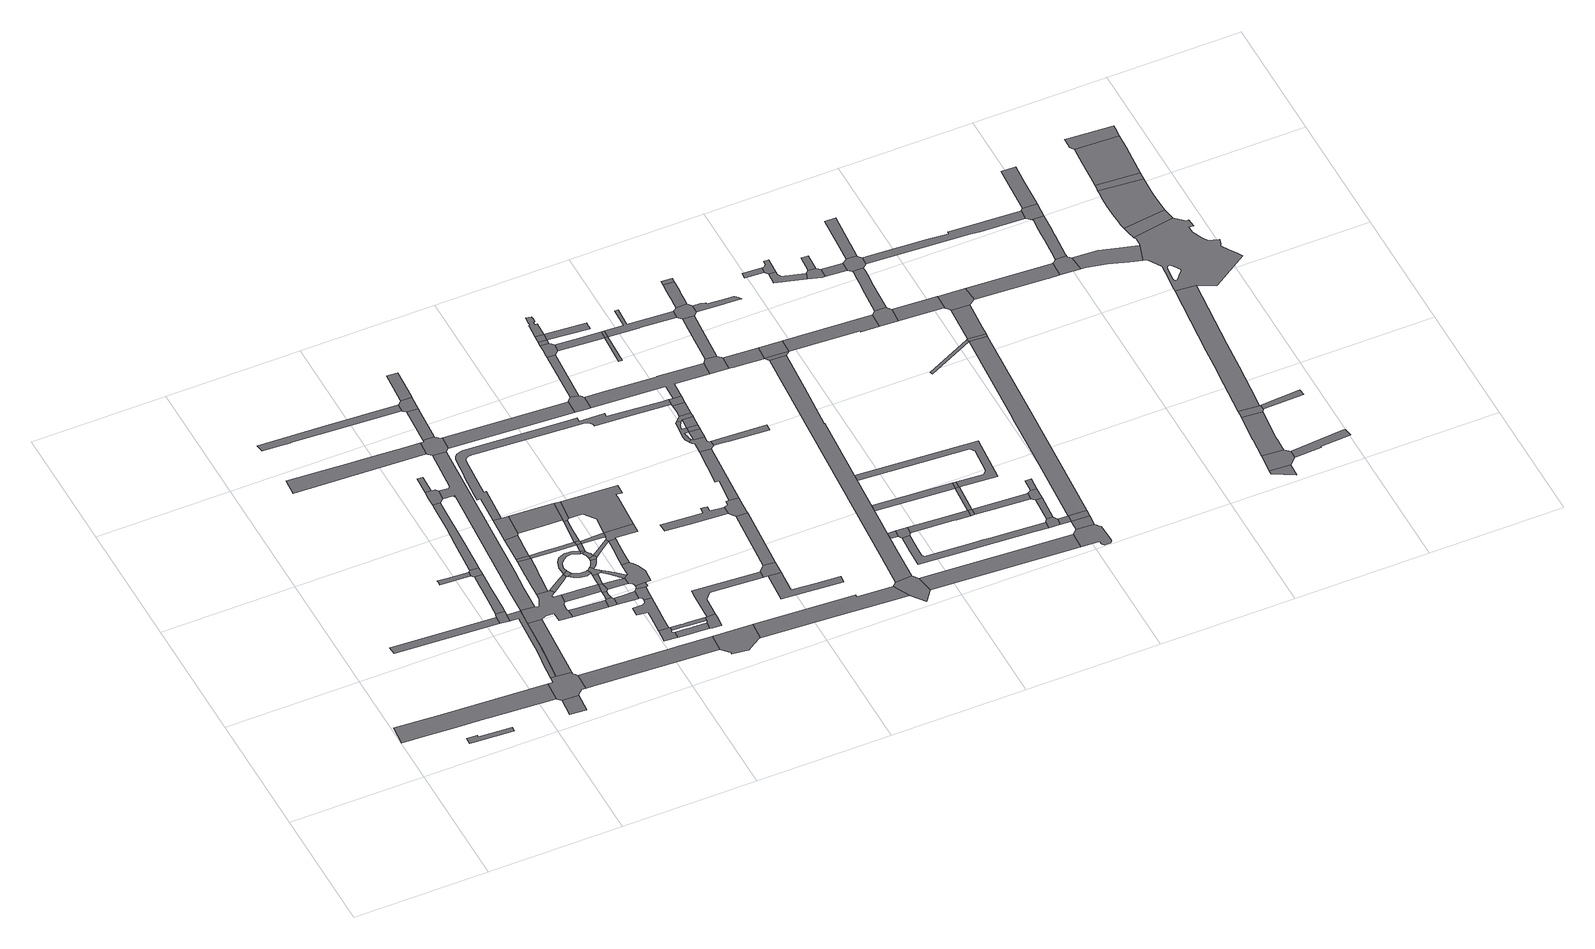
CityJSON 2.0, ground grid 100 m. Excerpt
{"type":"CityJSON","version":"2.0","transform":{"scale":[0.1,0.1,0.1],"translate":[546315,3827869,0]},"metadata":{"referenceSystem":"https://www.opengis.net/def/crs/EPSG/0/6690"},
"CityObjects":{
"road1":{"type":"Road","attributes":{"RoadStructureAttribute.sectionType":"1"},"geometry":[{"type":"MultiSurface","lod":"1","boundaries":[[[0,1,2,3,4,5,6,7]]]}]},
"road2":{"type":"Road","attributes":{"RoadStructureAttribute.sectionType":"1"},"geometry":[{"type":"MultiSurface","lod":"1","boundaries":[[[8,9,10,11,12,13,14,15,16]]]}]},
"road3":{"type":"Road","attributes":{"RoadStructureAttribute.sectionType":"1"},"geometry":[{"type":"MultiSurface","lod":"1","boundaries":[[[17,18,19,20,21]]]}]},
"road4":{"type":"Road","attributes":{"RoadStructureAttribute.sectionType":"1"},"geometry":[{"type":"MultiSurface","lod":"1","boundaries":[[[22,23,24,25]]]}]},
"road5":{"type":"Road","geometry":[{"type":"MultiSurface","lod":"1","boundaries":[[[26,27,16,15,22,25,28,29,30,31,32,33,34,35,36,37,38,39,40]]]}]},
"road6":{"type":"Road","attributes":{"RoadStructureAttribute.sectionType":"1"},"geometry":[{"type":"MultiSurface","lod":"1","boundaries":[[[41,42,43,44,45,46,47,48,49,50,51,52,26,40]]]}]},
"road7":{"type":"Road","geometry":[{"type":"MultiSurface","lod":"1","boundaries":[[[53,21,20,45,44,54]]]}]},
"road8":{"type":"Road","geometry":[{"type":"MultiSurface","lod":"1","boundaries":[[[55,56,57,58,59,60]]]}]},
"road9":{"type":"Road","attributes":{"RoadStructureAttribute.sectionType":"1"},"geometry":[{"type":"MultiSurface","lod":"1","boundaries":[[[61,62,39,38,63]]]}]},
"road10":{"type":"Road","attributes":{"RoadStructureAttribute.sectionType":"1"},"geometry":[{"type":"MultiSurface","lod":"1","boundaries":[[[64,65,66,67,68,53,54,69,70,71,72,73]]]}]},
"road11":{"type":"Road","geometry":[{"type":"MultiSurface","lod":"1","boundaries":[[[74,60,59,64,73,75]]]}]},
"road12":{"type":"Road","attributes":{"function":"3","RoadStructureAttribute.sectionType":"1"},"geometry":[{"type":"MultiSurface","lod":"1","boundaries":[[[76,77,78,79,80,81,82,83,84,85,86,87]]]}]},
"road13":{"type":"Road","geometry":[{"type":"MultiSurface","lod":"1","boundaries":[[[88,89,90,91,92,93,61,63,94,95,96,97,98,99,100,101,102,103,104,105,106,107,108,109,110]]]}]},
"road14":{"type":"Road","attributes":{"RoadStructureAttribute.sectionType":"1"},"geometry":[{"type":"MultiSurface","lod":"1","boundaries":[[[111,112,113,114,115,74,75,116,117,118,119]]]}]},
"road15":{"type":"Road","attributes":{"RoadStructureAttribute.sectionType":"1"},"geometry":[{"type":"MultiSurface","lod":"1","boundaries":[[[120,121,122,123,124,125,126,127,128,129,130,131]]]}]},
"road16":{"type":"Road","attributes":{"RoadStructureAttribute.sectionType":"1"},"geometry":[{"type":"MultiSurface","lod":"1","boundaries":[[[132,133,134,135,88,110,136,137,138,139]]]}]},
"road17":{"type":"Road","geometry":[{"type":"MultiSurface","lod":"1","boundaries":[[[140,141,111,119,142,143,144,145]]]}]},
"road18":{"type":"Road","attributes":{"RoadStructureAttribute.sectionType":"1"},"geometry":[{"type":"MultiSurface","lod":"1","boundaries":[[[146,147,148,33,32,149,150,151]]]}]},
"road19":{"type":"Road","attributes":{"RoadStructureAttribute.sectionType":"1"},"geometry":[{"type":"MultiSurface","lod":"1","boundaries":[[[152,153,154,143,142,155,156,157,158,159,160,161,93,92,162,163,164]]]}]},
"road20":{"type":"Road","geometry":[{"type":"MultiSurface","lod":"1","boundaries":[[[165,166,140,145]]]}]},
"road21":{"type":"Road","geometry":[{"type":"MultiSurface","lod":"1","boundaries":[[[167,132,139,168]]]}]},
"road22":{"type":"Road","attributes":{"RoadStructureAttribute.sectionType":"1"},"geometry":[{"type":"MultiSurface","lod":"1","boundaries":[[[169,170,98,97,171,172]]]}]},
"road23":{"type":"Road","attributes":{"RoadStructureAttribute.sectionType":"1"},"geometry":[{"type":"MultiSurface","lod":"1","boundaries":[[[173,174,175,109,108,176,177,178]]]}]},
"road24":{"type":"Road","attributes":{"RoadStructureAttribute.sectionType":"1"},"geometry":[{"type":"MultiSurface","lod":"1","boundaries":[[[179,180,181,182,183,167,168]]]}]},
"road25":{"type":"Road","attributes":{"RoadStructureAttribute.sectionType":"1"},"geometry":[{"type":"MultiSurface","lod":"1","boundaries":[[[184,185,104,103,102,186,187,188,189,190]]]}]},
"road26":{"type":"Road","geometry":[{"type":"MultiSurface","lod":"1","boundaries":[[[191,182,181,192,193,194]]]}]},
"road27":{"type":"Road","geometry":[{"type":"MultiSurface","lod":"1","boundaries":[[[195,196,197,173,178,198,199]]]}]},
"road28":{"type":"Road","geometry":[{"type":"MultiSurface","lod":"1","boundaries":[[[200,201,172,171,202,203]]]}]},
"road29":{"type":"Road","attributes":{"RoadStructureAttribute.sectionType":"1"},"geometry":[{"type":"MultiSurface","lod":"1","boundaries":[[[204,205,206,207,199,198,208,209,210,211,212,213]]]}]},
"road30":{"type":"Road","attributes":{"RoadStructureAttribute.sectionType":"1"},"geometry":[{"type":"MultiSurface","lod":"1","boundaries":[[[214,215,201,200,216,217,218]]]}]},
"road31":{"type":"Road","attributes":{"RoadStructureAttribute.sectionType":"1"},"geometry":[{"type":"MultiSurface","lod":"1","boundaries":[[[219,220,221,168,139,222,223,224,225]]]}]},
"road32":{"type":"Road","geometry":[{"type":"MultiSurface","lod":"1","boundaries":[[[190,189,214,218,226,227,228]]]}]},
"road33":{"type":"Road","attributes":{"RoadStructureAttribute.sectionType":"1"},"geometry":[{"type":"MultiSurface","lod":"1","boundaries":[[[229,230,231,232,233,234,235,236,197,196,237,238,239,240,241,242,243,244,245,246]]]}]},
"road34":{"type":"Road","geometry":[{"type":"MultiSurface","lod":"1","boundaries":[[[247,248,249,250,251,252,253,254,255,256,257]]]}]},
"road35":{"type":"Road","attributes":{"RoadStructureAttribute.sectionType":"1"},"geometry":[{"type":"MultiSurface","lod":"1","boundaries":[[[258,259,190,228,260,261]]]}]},
"road36":{"type":"Road","attributes":{"RoadStructureAttribute.sectionType":"1"},"geometry":[{"type":"MultiSurface","lod":"1","boundaries":[[[262,203,202,263,264,265]]]}]},
"road37":{"type":"Road","geometry":[{"type":"MultiSurface","lod":"1","boundaries":[[[266,267,268,269,270,271,272,273,274,275,276,247,257,277,278,279]]]}]},
"road38":{"type":"Road","geometry":[{"type":"MultiSurface","lod":"1","boundaries":[[[280,281,282,213,212,258,261,283,284,285,286,287]]]}]},
"road39":{"type":"Road","geometry":[{"type":"MultiSurface","lod":"1","boundaries":[[[288,289,87,86,152,164,290,291,292,293,294,295,296,297]]]}]},
"road40":{"type":"Road","attributes":{"RoadStructureAttribute.sectionType":"1"},"geometry":[{"type":"MultiSurface","lod":"1","boundaries":[[[298,299,227,226,300,301,302,303]]]}]},
"road41":{"type":"Road","attributes":{"RoadStructureAttribute.sectionType":"1"},"geometry":[{"type":"MultiSurface","lod":"1","boundaries":[[[304,305,306,307,308,280,287,309,310,311,312,313]]]}]},
"road42":{"type":"Road","attributes":{"RoadStructureAttribute.sectionType":"1"},"geometry":[{"type":"MultiSurface","lod":"1","boundaries":[[[314,193,192,315,316,317]]]}]},
"road43":{"type":"Road","geometry":[{"type":"MultiSurface","lod":"1","boundaries":[[[246,245,318,319,320]]]}]},
"road44":{"type":"Road","attributes":{"RoadStructureAttribute.sectionType":"1"},"geometry":[{"type":"MultiSurface","lod":"1","boundaries":[[[321,322,323,319,318,324,325,326,327]]]}]},
"road45":{"type":"Road","attributes":{"RoadStructureAttribute.sectionType":"1"},"geometry":[{"type":"MultiSurface","lod":"1","boundaries":[[[328,288,297,329,330,331]]]}]},
"road46":{"type":"Road","attributes":{"RoadStructureAttribute.sectionType":"1"},"geometry":[{"type":"MultiSurface","lod":"1","boundaries":[[[332,333,285,284,334,335,303,336]]]}]},
"road47":{"type":"Road","geometry":[{"type":"MultiSurface","lod":"1","boundaries":[[[327,326,304,313,337]]]}]},
"road48":{"type":"Road","attributes":{"RoadStructureAttribute.sectionType":"1"},"geometry":[{"type":"MultiSurface","lod":"1","boundaries":[[[224,246,320,338]]]}]},
"road49":{"type":"Road","geometry":[{"type":"MultiSurface","lod":"1","boundaries":[[[339,265,264,340,341,266,279,342,343]]]}]},
"road50":{"type":"Road","geometry":[{"type":"MultiSurface","lod":"1","boundaries":[[[225,224,338,344,345,346]]]}]},
"road51":{"type":"Road","attributes":{"RoadStructureAttribute.sectionType":"1"},"geometry":[{"type":"MultiSurface","lod":"1","boundaries":[[[347,348,349,350,251,250,351,352,353,354]]]}]},
"road52":{"type":"Road","geometry":[{"type":"MultiSurface","lod":"1","boundaries":[[[355,356,357,358,256,255,359,360,361,362,363,364]]]}]},
"road53":{"type":"Road","geometry":[{"type":"MultiSurface","lod":"1","boundaries":[[[365,366,131,130,367,368,328,331,369]]]}]},
"road54":{"type":"Road","attributes":{"RoadStructureAttribute.sectionType":"1"},"geometry":[{"type":"MultiSurface","lod":"1","boundaries":[[[370,371,372,373,339,343]]]}]},
"road55":{"type":"Road","attributes":{"RoadStructureAttribute.sectionType":"1"},"geometry":[{"type":"MultiSurface","lod":"1","boundaries":[[[374,375,225,346,376,377]]]}]},
"road56":{"type":"Road","attributes":{"RoadStructureAttribute.sectionType":"1"},"geometry":[{"type":"MultiSurface","lod":"1","boundaries":[[[378,379,380,327,337,381,382,383]]]}]},
"road57":{"type":"Road","geometry":[{"type":"MultiSurface","lod":"1","boundaries":[[[384,385,336,303,302,386,387,372,371,388,389,390,391,392]]]}]},
"road58":{"type":"Road","attributes":{"RoadStructureAttribute.sectionType":"1"},"geometry":[{"type":"MultiSurface","lod":"1","boundaries":[[[393,394,345,344,395,396,397,398,399]]]}]},
"road59":{"type":"Road","attributes":{"RoadStructureAttribute.sectionType":"1"},"geometry":[{"type":"MultiSurface","lod":"1","boundaries":[[[400,401,365,369,402,403,404]]]}]},
"road60":{"type":"Road","geometry":[{"type":"MultiSurface","lod":"1","boundaries":[[[317,316,374,377,405,406]]]}]},
"road61":{"type":"Road","attributes":{"RoadStructureAttribute.sectionType":"1"},"geometry":[{"type":"MultiSurface","lod":"1","boundaries":[[[383,407,408,384,392,409,410,411]]]}]},
"road62":{"type":"Road","geometry":[{"type":"MultiSurface","lod":"1","boundaries":[[[412,413,414,415,416,417,364,363,418,419,420,354,353]]]}]},
"road63":{"type":"Road","geometry":[{"type":"MultiSurface","lod":"1","boundaries":[[[151,150,421,422,423,424,425,426,427,428,429]]]}]},
"road64":{"type":"Road","geometry":[{"type":"MultiSurface","lod":"1","boundaries":[[[399,398,430,378,383,411,431,432,433,434]]]}]},
"road65":{"type":"Road","attributes":{"RoadStructureAttribute.sectionType":"1"},"geometry":[{"type":"MultiSurface","lod":"1","boundaries":[[[435,436,437,438,406,405,439,440,441,442,399,434]]]}]},
"road66":{"type":"Road","attributes":{"function":"3","RoadStructureAttribute.sectionType":"1"},"geometry":[{"type":"MultiSurface","lod":"1","boundaries":[[[293,292,443,444]]]}]},
"road67":{"type":"Road","attributes":{"RoadStructureAttribute.sectionType":"1"},"geometry":[{"type":"MultiSurface","lod":"1","boundaries":[[[445,446,417,416,447,448,449,450]]]}]},
"road68":{"type":"Road","attributes":{"RoadStructureAttribute.sectionType":"1"},"geometry":[{"type":"MultiSurface","lod":"1","boundaries":[[[451,452,453,454,455,456,457,458,459,460,461,462,463,464,465,466,467,468,469,470,191,194,471,472,473,474,475,476,477,478,479,480,481,482,483,484,485,486,487,488,489]]]}]},
"road69":{"type":"Road","attributes":{"RoadStructureAttribute.sectionType":"1"},"geometry":[{"type":"MultiSurface","lod":"1","boundaries":[[[490,491,492,493,494,495,496,497,498,499,500]]]}]},
"road70":{"type":"Road","geometry":[{"type":"MultiSurface","lod":"1","boundaries":[[[501,450,449,502,503,504,505]]]}]},
"road71":{"type":"Road","attributes":{"RoadStructureAttribute.sectionType":"1"},"geometry":[{"type":"MultiSurface","lod":"1","boundaries":[[[506,507,508,429,428,509,510,511,512]]]}]},
"road72":{"type":"Road","geometry":[{"type":"MultiSurface","lod":"1","boundaries":[[[513,514,515,444,443,516,517,518,519,520,521,522]]]}]},
"road73":{"type":"Road","attributes":{"RoadStructureAttribute.sectionType":"1"},"geometry":[{"type":"MultiSurface","lod":"1","boundaries":[[[503,523,524,525,526,527,528,529,530,504]]]}]},
"road74":{"type":"Road","attributes":{"RoadStructureAttribute.sectionType":"1"},"geometry":[{"type":"MultiSurface","lod":"1","boundaries":[[[531,501,505,532]]]}]},
"road75":{"type":"Road","attributes":{"RoadStructureAttribute.sectionType":"1"},"geometry":[{"type":"MultiSurface","lod":"1","boundaries":[[[533,513,522,534]]]}]},
"road76":{"type":"Road","geometry":[{"type":"MultiSurface","lod":"1","boundaries":[[[535,536,500,499,537,531,532,538,539,540]]]}]},
"road77":{"type":"Road","geometry":[{"type":"MultiSurface","lod":"1","boundaries":[[[541,542,543,533,534,544,545,546,547,548,549,550]]]}]},
"road78":{"type":"Road","attributes":{"RoadStructureAttribute.sectionType":"1"},"geometry":[{"type":"MultiSurface","lod":"1","boundaries":[[[551,541,550,552]]]}]},
"road79":{"type":"Road","geometry":[{"type":"MultiSurface","lod":"1","boundaries":[[[553,554,551,552,555]]]}]},
"road80":{"type":"Road","attributes":{"RoadStructureAttribute.sectionType":"1"},"geometry":[{"type":"MultiSurface","lod":"1","boundaries":[[[556,557,558,540,539,559]]]}]},
"road81":{"type":"Road","attributes":{"RoadStructureAttribute.sectionType":"1"},"geometry":[{"type":"MultiSurface","lod":"1","boundaries":[[[560,561,562,563,564,565,566,567,553,555,568,569,570,571,572,573,574,575]]]}]},
"road82":{"type":"Road","geometry":[{"type":"MultiSurface","lod":"1","boundaries":[[[576,577,578,579,580,581,582,583,584,585,586,587,588,589,590,591,592,593,594,595,596,597,598,599,600,601,602]]]}]},
"road83":{"type":"Road","geometry":[{"type":"MultiSurface","lod":"1","boundaries":[[[585,584,603,604,605,556,559,606,607,608,609,610,611]]]}]},
"road84":{"type":"Road","attributes":{"RoadStructureAttribute.sectionType":"1"},"geometry":[{"type":"MultiSurface","lod":"1","boundaries":[[[594,612,611,610,613,614]]]}]},
"road85":{"type":"Road","attributes":{"RoadStructureAttribute.sectionType":"1"},"geometry":[{"type":"MultiSurface","lod":"1","boundaries":[[[615,616,617,618,555,552]]]}]},
"road86":{"type":"Road","attributes":{"RoadStructureAttribute.sectionType":"1"},"geometry":[{"type":"MultiSurface","lod":"1","boundaries":[[[619,547,546,620,621]]]}]},
"road87":{"type":"Road","geometry":[{"type":"MultiSurface","lod":"1","boundaries":[[[595,594,614,622]]]}]},
"road88":{"type":"Road","attributes":{"RoadStructureAttribute.sectionType":"1"},"geometry":[{"type":"MultiSurface","lod":"1","boundaries":[[[623,624,625,595,622,626,627]]]}]},
"road89":{"type":"Road","geometry":[{"type":"MultiSurface","lod":"1","boundaries":[[[628,629,576,602,623,627,630]]]}]},
"road90":{"type":"Road","geometry":[{"type":"MultiSurface","lod":"1","boundaries":[[[631,632,633,634,519,518,635,636,637,638,639,640,641,642]]]}]},
"road91":{"type":"Road","geometry":[{"type":"MultiSurface","lod":"1","boundaries":[[[643,644,512,511,645,646,647]]]}]},
"road92":{"type":"Road","attributes":{"RoadStructureAttribute.sectionType":"1"},"geometry":[{"type":"MultiSurface","lod":"1","boundaries":[[[648,649,628,630,650]]]}]},
"road93":{"type":"Road","geometry":[{"type":"MultiSurface","lod":"1","boundaries":[[[489,488,648,650,637,636]]]}]},
"road94":{"type":"Road","attributes":{"RoadStructureAttribute.sectionType":"1"},"geometry":[{"type":"MultiSurface","lod":"1","boundaries":[[[620,651,652,653]]]}]},
"road95":{"type":"Road","geometry":[{"type":"MultiSurface","lod":"1","boundaries":[[[621,620,653,654]]]}]},
"road96":{"type":"Road","attributes":{"RoadStructureAttribute.sectionType":"1"},"geometry":[{"type":"MultiSurface","lod":"1","boundaries":[[[655,656,657,658,659,660,607,606]]]}]},
"road97":{"type":"Road","attributes":{"RoadStructureAttribute.sectionType":"1"},"geometry":[{"type":"MultiSurface","lod":"1","boundaries":[[[661,662,663,664]]]}]},
"road98":{"type":"Road","geometry":[{"type":"MultiSurface","lod":"1","boundaries":[[[664,663,665,666,667,668]]]}]},
"road99":{"type":"Road","attributes":{"RoadStructureAttribute.sectionType":"1"},"geometry":[{"type":"MultiSurface","lod":"1","boundaries":[[[669,670,671,672,654,653,673,674,675,676]]]}]},
"road100":{"type":"Road","attributes":{"RoadStructureAttribute.sectionType":"1"},"geometry":[{"type":"MultiSurface","lod":"1","boundaries":[[[677,678,644,643,679,680,681,682,683]]]}]},
"road101":{"type":"Road","geometry":[{"type":"MultiSurface","lod":"1","boundaries":[[[684,685,686,642,641,687,688,689,690,691]]]}]},
"road102":{"type":"Road","attributes":{"RoadStructureAttribute.sectionType":"1"},"geometry":[{"type":"MultiSurface","lod":"1","boundaries":[[[692,693,684,691,694,695]]]}]},
"road103":{"type":"Road","attributes":{"RoadStructureAttribute.sectionType":"1"},"geometry":[{"type":"MultiSurface","lod":"1","boundaries":[[[696,697,668,667,698,699,700,701]]]}]},
"road104":{"type":"Road","attributes":{"RoadStructureAttribute.sectionType":"1"},"geometry":[{"type":"MultiSurface","lod":"1","boundaries":[[[702,703,704,705]]]}]},
"road105":{"type":"Road","attributes":{"RoadStructureAttribute.sectionType":"1"},"geometry":[{"type":"MultiSurface","lod":"1","boundaries":[[[647,646,706,707]]]}]},
"road106":{"type":"Road","attributes":{"function":"3","RoadStructureAttribute.sectionType":"1"},"geometry":[{"type":"MultiSurface","lod":"1","boundaries":[[[688,687,708,709,710,711,712]]]}]},
"road107":{"type":"Road","geometry":[{"type":"MultiSurface","lod":"1","boundaries":[[[713,714,715,676,675,716,717,692,695,718,719,720,721,722,723]]]}]},
"road108":{"type":"Road","attributes":{"RoadStructureAttribute.sectionType":"1"},"geometry":[{"type":"MultiSurface","lod":"1","boundaries":[[[665,724,725,726,727,728,729,730,731,732,733,734,735,736,737,738,666]]]}]},
"road109":{"type":"Road","attributes":{"RoadStructureAttribute.sectionType":"1"},"geometry":[{"type":"MultiSurface","lod":"1","boundaries":[[[739,740,741,742,743,744,745,746,747,748,713,723,749,750,751,752,753,754,755,756,757,758,759]]]}]},
"road110":{"type":"Road","geometry":[{"type":"MultiSurface","lod":"1","boundaries":[[[760,739,759,761]]]}]},
"road111":{"type":"Road","geometry":[{"type":"MultiSurface","lod":"1","boundaries":[[[701,700,762,763]]]}]},
"road112":{"type":"Road","attributes":{"RoadStructureAttribute.sectionType":"1"},"geometry":[{"type":"MultiSurface","lod":"1","boundaries":[[[764,765,766,767,768,769,770,771,772,773]]]}]},
"road113":{"type":"Road","attributes":{"RoadStructureAttribute.sectionType":"1"},"geometry":[{"type":"MultiSurface","lod":"1","boundaries":[[[774,775,711,677,683]]]}]},
"road114":{"type":"Road","attributes":{"RoadStructureAttribute.sectionType":"1"},"geometry":[{"type":"MultiSurface","lod":"1","boundaries":[[[704,701,763,773]]]}]},
"road115":{"type":"Road","attributes":{"function":"3","RoadStructureAttribute.sectionType":"1"},"geometry":[{"type":"MultiSurface","lod":"1","boundaries":[[[712,711,776,777,778]]]}]},
"road116":{"type":"Road","attributes":{"RoadStructureAttribute.sectionType":"1"},"geometry":[{"type":"MultiSurface","lod":"1","boundaries":[[[779,780,781,782,783,784,785,786,787,788,789,790,721,720]]]}]},
"road117":{"type":"Road","geometry":[{"type":"MultiSurface","lod":"1","boundaries":[[[705,704,773,772]]]}]},
"road118":{"type":"Road","attributes":{"RoadStructureAttribute.sectionType":"1"},"geometry":[{"type":"MultiSurface","lod":"1","boundaries":[[[791,763,762,792,793,794]]]}]},
"road119":{"type":"Road","geometry":[{"type":"MultiSurface","lod":"1","boundaries":[[[795,796,731,730,797,798,799,800]]]}]},
"road120":{"type":"Road","attributes":{"RoadStructureAttribute.sectionType":"1"},"geometry":[{"type":"MultiSurface","lod":"1","boundaries":[[[801,795,800,802]]]}]},
"road121":{"type":"Road","attributes":{"RoadStructureAttribute.sectionType":"1"},"geometry":[{"type":"MultiSurface","lod":"1","boundaries":[[[803,798,797,804,805]]]}]},
"road122":{"type":"Road","geometry":[{"type":"MultiSurface","lod":"1","boundaries":[[[806,794,793,801,802,807]]]}]},
"road123":{"type":"Road","geometry":[{"type":"MultiSurface","lod":"1","boundaries":[[[808,809,810,707,706,811,812,813,814,815,816,817,818,819,820]]]}]},
"road124":{"type":"Road","attributes":{"function":"3","RoadStructureAttribute.sectionType":"1"},"geometry":[{"type":"MultiSurface","lod":"1","boundaries":[[[821,822,778,777,823,824,825,826,827,828,829,830]]]}]},
"road125":{"type":"Road","attributes":{"RoadStructureAttribute.sectionType":"1"},"geometry":[{"type":"MultiSurface","lod":"1","boundaries":[[[831,832,833,834]]]}]},
"road126":{"type":"Road","geometry":[{"type":"MultiSurface","lod":"1","boundaries":[[[835,836,806,807]]]}]},
"road127":{"type":"Road","attributes":{"RoadStructureAttribute.sectionType":"1"},"geometry":[{"type":"MultiSurface","lod":"1","boundaries":[[[804,808,820,837]]]}]},
"road128":{"type":"Road","geometry":[{"type":"MultiSurface","lod":"1","boundaries":[[[805,804,837,838]]]}]},
"road129":{"type":"Road","geometry":[{"type":"MultiSurface","lod":"1","boundaries":[[[839,840,841,842,834,833,843,844]]]}]},
"road130":{"type":"Road","attributes":{"RoadStructureAttribute.sectionType":"1"},"geometry":[{"type":"MultiSurface","lod":"1","boundaries":[[[843,845,846,847,848,849,844]]]}]},
"road131":{"type":"Road","geometry":[{"type":"MultiSurface","lod":"1","boundaries":[[[850,847,846,851,852,853,854]]]}]},
"road132":{"type":"Road","geometry":[{"type":"MultiSurface","lod":"1","boundaries":[[[855,856,850,854]]]}]},
"road133":{"type":"Road","geometry":[{"type":"MultiSurface","lod":"1","boundaries":[[[857,858,859,830,829,860,861,862,863,864]]]}]},
"road134":{"type":"Road","attributes":{"RoadStructureAttribute.sectionType":"1"},"geometry":[{"type":"MultiSurface","lod":"1","boundaries":[[[865,866,867,868,869,870,805,838,871,872]]]}]},
"road135":{"type":"Road","attributes":{"RoadStructureAttribute.sectionType":"1"},"geometry":[{"type":"MultiSurface","lod":"1","boundaries":[[[853,852,873,874]]]}]},
"road136":{"type":"Road","attributes":{"RoadStructureAttribute.sectionType":"1"},"geometry":[{"type":"MultiSurface","lod":"1","boundaries":[[[875,876,877,865]]]}]},
"road137":{"type":"Road","attributes":{"RoadStructureAttribute.sectionType":"1"},"geometry":[{"type":"MultiSurface","lod":"1","boundaries":[[[878,879,880,881,882,883,884,885,886,887,857,864]]]}]},
"road138":{"type":"Road","geometry":[{"type":"MultiSurface","lod":"1","boundaries":[[[888,889,890,874,873,882,881,891,892,893,894,895,896,897]]]}]},
"road139":{"type":"Road","attributes":{"function":"3","RoadStructureAttribute.sectionType":"1"},"geometry":[{"type":"MultiSurface","lod":"1","boundaries":[[[861,860,898,899,900]]]}]},
"road140":{"type":"Road","attributes":{"RoadStructureAttribute.sectionType":"1"},"geometry":[{"type":"MultiSurface","lod":"1","boundaries":[[[901,902,888,897,903,904,905]]]}]},
"road141":{"type":"Road","geometry":[{"type":"MultiSurface","lod":"1","boundaries":[[[906,875,865,872,907]]]}]},
"road142":{"type":"Road","attributes":{"RoadStructureAttribute.sectionType":"1"},"geometry":[{"type":"MultiSurface","lod":"1","boundaries":[[[908,906,907,909,910]]]}]},
"road143":{"type":"Road","geometry":[{"type":"MultiSurface","lod":"1","boundaries":[[[911,912,900,899,913,908,910,914,915,916,917]]]}]},
"road144":{"type":"Road","attributes":{"RoadStructureAttribute.sectionType":"1"},"geometry":[{"type":"MultiSurface","lod":"1","boundaries":[[[918,919,920,921,922,894,893,923,924,925,926]]]}]},
"road145":{"type":"Road","attributes":{"function":"3","RoadStructureAttribute.sectionType":"1"},"geometry":[{"type":"MultiSurface","lod":"1","boundaries":[[[917,916,927,928,929,930]]]}]},
"road146":{"type":"Road","attributes":{"RoadStructureAttribute.sectionType":"1"},"geometry":[{"type":"MultiSurface","lod":"1","boundaries":[[[931,932,933,934]]]}]},
"road147":{"type":"Road","geometry":[{"type":"MultiSurface","lod":"1","boundaries":[[[935,931,934,936,937,938,939,940]]]}]},
"road148":{"type":"Road","attributes":{"RoadStructureAttribute.sectionType":"1"},"geometry":[{"type":"MultiSurface","lod":"1","boundaries":[[[941,942,943,944,935,940,945,946,947,948,949,950]]]}]},
"road149":{"type":"Road","geometry":[{"type":"MultiSurface","lod":"1","boundaries":[[[951,941,950,952,953,954,955]]]}]},
"road150":{"type":"Road","geometry":[{"type":"MultiSurface","lod":"1","boundaries":[[[956,957,958,959,930,929,960,961,962,963,964,965]]]}]},
"road151":{"type":"Road","attributes":{"RoadStructureAttribute.sectionType":"1"},"geometry":[{"type":"MultiSurface","lod":"1","boundaries":[[[966,967,968,969,970,971,972,973,974,956,965,975,976,977,978,979,980,981]]]}]},
"road152":{"type":"Road","geometry":[{"type":"MultiSurface","lod":"1","boundaries":[[[982,983,984,938,937,985,986,987]]]}]},
"road153":{"type":"Road","geometry":[{"type":"MultiSurface","lod":"1","boundaries":[[[988,989,990,926,925,991,992,993,994,995,966,981,996]]]}]},
"road154":{"type":"Road","geometry":[{"type":"MultiSurface","lod":"1","boundaries":[[[997,998,999,954,953]]]}]},
"road155":{"type":"Road","attributes":{"RoadStructureAttribute.sectionType":"1"},"geometry":[{"type":"MultiSurface","lod":"1","boundaries":[[[1000,1001,1002,1003,951,955,1004,1005,1006,1007,1008,1009]]]}]},
"road156":{"type":"Road","attributes":{"RoadStructureAttribute.sectionType":"1"},"geometry":[{"type":"MultiSurface","lod":"1","boundaries":[[[1010,1011,988,996,1012,1013,1014]]]}]},
"road157":{"type":"Road","attributes":{"function":"3","RoadStructureAttribute.sectionType":"1"},"geometry":[{"type":"MultiSurface","lod":"1","boundaries":[[[1015,1016,963,962,1017,1018,1019,1020,1021]]]}]},
"road158":{"type":"Road","geometry":[{"type":"MultiSurface","lod":"1","boundaries":[[[1022,1023,1024,1025,1026,1027,1028]]]}]},
"road159":{"type":"Road","geometry":[{"type":"MultiSurface","lod":"1","boundaries":[[[1029,1030,1031,1032,1033,1028,1027,1034,1035,1036,1037,1021,1020,1038,1039,1040,1041,1042,1043,1000,1009,1044,1045,1046,1047,1048,1049,1050,1051,1052,1053],[1054,1055,1056,1057,1058,1059,1060,1061,1062,1063,1064,1065,1066,1067,1068,1069,1070,1071,1072,1073]]]}]},
"road160":{"type":"Road","attributes":{"function":"3","RoadStructureAttribute.sectionType":"1"},"geometry":[{"type":"MultiSurface","lod":"1","boundaries":[[[1074,1075,1076,1077,1078,1079,1080,1081,1082,1083,1084,1085,1024,1023,1086,1087,1088]]]}]},
"road161":{"type":"Road","geometry":[{"type":"MultiSurface","lod":"1","boundaries":[[[1089,1090,1074,1088,1091]]]}]},
"road162":{"type":"Road","attributes":{"function":"3","RoadStructureAttribute.sectionType":"1"},"geometry":[{"type":"MultiSurface","lod":"1","boundaries":[[[1092,1093,1094,1089,1091,1095,1096,1097]]]}]},
"road163":{"type":"Road","geometry":[{"type":"MultiSurface","lod":"1","boundaries":[[[1098,1099,1092,1097,1100,1101,1102,1103]]]}]}
},
"vertices":[
[428,149,0],[736,128,0],[739,166,0],[495,183,0],[495,195,0],[496,199,0],[417,202,0],[415,150,0],
[359,481,0],[18,503,0],[5,353,0],[204,341,0],[350,332,0],[632,314,0],[634,313,0],[1121,283,0],[1131,433,0],
[335,1201,0],[324,1202,0],[327,1139,0],[1089,1089,0],[1093,1151,0],
[1150,250,0],[1140,108,0],[1260,100,0],[1270,245,0],
[1174,479,0],[1169,430,0],[1270,248,0],[1313,288,0],[1327,287,0],[1328,287,0],[1342,287,0],[1348,418,0],[1341,428,0],[1336,434,0],[1325,448,0],[1325,457,0],[1326,464,0],[1214,475,0],[1210,475,0],
[1235,712,0],[1241,763,0],[1265,1140,0],[1167,1142,0],[1163,1084,0],[1225,1080,0],[1222,1034,0],[1208,808,0],[1204,755,0],[1199,713,0],[1196,685,0],[1189,629,0],
[1104,1183,0],[1169,1180,0],
[958,1629,0],[886,1634,0],[886,1623,0],[884,1594,0],[1108,1581,0],[1111,1617,0],
[1259,1008,0],[1244,763,0],[1360,1002,0],
[1128,1561,0],[1123,1481,0],[1119,1428,0],[1113,1320,0],[1106,1217,0],[1170,1197,0],[1176,1320,0],[1181,1427,0],[1183,1473,0],[1187,1558,0],
[1125,1629,0],[1191,1626,0],
[1177,2875,0],[1176,2875,0],[995,2887,0],[993,2887,0],[745,2903,0],[744,2903,0],[743,2903,0],[382,2926,0],[374,2803,0],[752,2782,0],[1340,2754,0],[1347,2864,0],
[1431,1232,0],[1429,1184,0],[1400,1126,0],[1397,1119,0],[1368,1131,0],[1268,1140,0],[1398,1021,0],[1460,1017,0],[1461,945,0],[1557,937,0],[1556,1003,0],[1548,1018,0],[1557,1073,0],[1561,1076,0],[1572,1086,0],[1576,1143,0],[1577,1157,0],[1526,1160,0],[1521,1160,0],[1516,1173,0],[1549,1197,0],[1526,1228,0],[1513,1227,0],
[1169,2297,0],[1167,2255,0],[1157,2056,0],[1146,1905,0],[1126,1642,0],[1192,1648,0],[1204,1883,0],[1222,2257,0],[1224,2294,0],
[818,3285,0],[350,3314,0],[358,3254,0],[470,3247,0],[471,3247,0],[567,3242,0],[568,3242,0],[770,3230,0],[771,3229,0],[1012,3215,0],[1367,3194,0],[1372,3254,0],
[1449,1563,0],[1442,1438,0],[1442,1420,0],[1436,1323,0],[1522,1324,0],[1530,1418,0],[1531,1426,0],[1543,1558,0],
[1176,2425,0],[1172,2362,0],[1256,2322,0],[1262,2399,0],[1245,2419,0],[1216,2422,0],
[2073,378,0],[2023,381,0],[1401,417,0],[1403,284,0],[2314,228,0],[2322,364,0],
[1371,2722,0],[1350,2408,0],[1334,2395,0],[1328,2317,0],[1340,2301,0],[1344,2342,0],[1349,2390,0],[1302,1672,0],[1279,1321,0],[1268,1141,0],[1380,1322,0],[1391,1491,0],[1470,2714,0],
[1223,2563,0],[1183,2566,0],
[1451,1590,0],[1542,1585,0],
[1744,987,0],[1641,996,0],[1815,917,0],[1823,981,0],
[1675,1325,0],[1653,1311,0],[1632,1297,0],[1640,1265,0],[1666,1284,0],[1683,1297,0],
[1549,1677,0],[1555,1751,0],[1558,1793,0],[1461,1787,0],[1455,1669,0],
[1702,1148,0],[1668,1150,0],[1686,1079,0],[1699,1078,0],[1768,1074,0],[1835,1071,0],[1844,1138,0],
[1472,1989,0],[1568,1810,0],[1580,1982,0],[1528,1986,0],
[1721,1326,0],[1710,1344,0],[1677,1327,0],[1695,1297,0],[1730,1310,0],
[1871,991,0],[1833,988,0],[1876,912,0],[1881,976,0],
[1823,1286,0],[1790,1288,0],[1760,1295,0],[1756,1297,0],[1725,1270,0],[1737,1263,0],[1763,1250,0],[1813,1245,0],[1848,1256,0],[1834,1290,0],
[1837,1058,0],[1835,1027,0],[1866,1025,0],[1865,1036,0],[1867,1056,0],
[1866,1571,0],[1748,1576,0],[1671,1580,0],[1659,1551,0],[1756,1545,0],[1875,1539,0],[1875,1571,0],
[1882,1069,0],[1872,1131,0],[1872,1132,0],
[1821,1496,0],[1769,1499,0],[1761,1500,0],[1716,1482,0],[1691,1449,0],[1677,1403,0],[1674,1394,0],[1677,1354,0],[1702,1382,0],[1706,1397,0],[1712,1422,0],[1736,1450,0],[1769,1468,0],[1777,1469,0],[1801,1473,0],[1841,1463,0],[1862,1454,0],[1871,1474,0],
[2020,568,0],[2013,465,0],[2028,464,0],[2109,457,0],[2113,508,0],[2097,512,0],[2096,520,0],[2096,529,0],[2101,535,0],[2103,562,0],[2092,563,0],
[1847,1230,0],[1845,1180,0],[1878,1174,0],[1886,1229,0],
[1986,974,0],[2023,901,0],[2031,900,0],[2038,973,0],
[2059,873,0],[2052,848,0],[2051,847,0],[2032,835,0],[1962,835,0],[1955,834,0],[1953,780,0],[1953,767,0],[1970,764,0],[2033,753,0],[2030,704,0],[2097,637,0],[2105,742,0],[2113,869,0],
[1863,1310,0],[1850,1298,0],[1848,1296,0],[1892,1231,0],[1911,1236,0],[1923,1251,0],[1883,1286,0],[1883,1289,0],
[1377,2880,0],[1375,2862,0],[1476,2720,0],[1489,2732,0],[1495,2737,0],[1502,2846,0],[1482,2847,0],[1478,2853,0],[1476,2855,0],[1458,2878,0],
[1979,1120,0],[1940,1124,0],[1953,1065,0],[1969,1064,0],[2032,1060,0],[2029,1115,0],
[1895,1367,0],[1895,1356,0],[1890,1347,0],[1879,1327,0],[1877,1324,0],[1905,1304,0],[1920,1328,0],[1922,1332,0],[1924,1335,0],[1937,1364,0],
[1804,1967,0],[1752,1801,0],[1895,1794,0],[1907,1960,0],
[1874,1449,0],[1901,1459,0],[1902,1471,0],
[1926,1427,0],[1911,1446,0],[1906,1451,0],[1886,1431,0],[1891,1424,0],[1897,1386,0],[1934,1399,0],
[1393,3168,0],[1473,3116,0],[1473,3118,0],[1476,3163,0],
[1990,1193,0],[1961,1218,0],[1949,1197,0],[1985,1160,0],[2053,1138,0],
[1952,1376,0],
[1908,1538,0],
[2056,990,0],[2049,898,0],[2057,888,0],[2116,906,0],[2121,981,0],
[1908,1539,0],[1913,1561,0],[1908,1564,0],
[2246,501,0],[2237,501,0],[2210,503,0],[2182,504,0],[2162,453,0],[2311,440,0],[2340,438,0],[2345,496,0],
[2240,553,0],[2210,555,0],[2200,556,0],[2178,557,0],[2208,527,0],[2215,527,0],[2218,527,0],[2227,526,0],[2353,517,0],[2355,545,0],
[1402,3282,0],[1373,3254,0],[1368,3193,0],[1374,3186,0],[1483,3277,0],
[2138,983,0],[2138,1021,0],[2065,1020,0],[2065,1011,0],
[1894,1776,0],[1885,1677,0],[1914,1675,0],[1920,1774,0],
[2072,1499,0],[2006,1451,0],[1983,1435,0],[1989,1405,0],[2006,1418,0],[2086,1481,0],
[2069,1239,0],[2062,1130,0],[2055,1050,0],[2065,1030,0],[2180,1022,0],[2187,1124,0],[2160,1186,0],[2140,1216,0],[2122,1235,0],
[2004,1561,0],[1986,1561,0],[1915,1536,0],[1981,1531,0],[2004,1529,0],[2083,1523,0],[2090,1561,0],
[1421,3536,0],[1403,3291,0],[1484,3292,0],[1488,3353,0],[1501,3530,0],
[1938,1789,0],[1954,1956,0],
[2078,1364,0],[2075,1329,0],[2127,1330,0],[2132,1409,0],[2136,1478,0],
[2358,436,0],[2370,435,0],[2426,431,0],[2431,515,0],[2433,547,0],[2371,544,0],[2353,515,0],[2355,508,0],[2352,500,0],
[2322,221,0],[2359,185,0],[2371,174,0],[2369,159,0],[2491,142,0],[2506,152,0],[2594,207,0],[2605,214,0],[2614,349,0],
[2081,1506,0],[2137,1490,0],[2221,1484,0],[2300,1479,0],[2304,1555,0],
[2319,1820,0],[2321,1858,0],[2366,1852,0],[2370,1928,0],[1982,1787,0],[2040,1785,0],[2096,1713,0],[2104,1703,0],
[2406,2678,0],[2413,2788,0],
[2384,811,0],[2379,745,0],[2440,695,0],[2486,747,0],[2873,720,0],[2877,777,0],
[2984,2518,0],[2688,2542,0],[2582,2550,0],[2583,2581,0],[2397,2591,0],[2401,2623,0],[2327,2627,0],[1602,2674,0],[1578,2675,0],[1553,2672,0],[1526,2662,0],[1509,2646,0],[1496,2624,0],[1490,2590,0],[1483,2470,0],[1475,2442,0],[1467,2327,0],[1463,2264,0],[1459,2213,0],[1484,2211,0],[1549,2259,0],[1529,2260,0],[1529,2266,0],[1533,2319,0],[1550,2573,0],[1556,2590,0],[1567,2602,0],[1584,2611,0],[1609,2612,0],[1651,2609,0],[2428,2558,0],[2443,2553,0],[2459,2539,0],[2470,2520,0],[2474,2503,0],[2751,2485,0],[2986,2470,0],[3024,2465,0],[3028,2515,0],
[2819,1443,0],[2822,1488,0],[2803,1491,0],[2777,1493,0],[2774,1445,0],[2671,1453,0],[2466,1469,0],[2467,1404,0],[2641,1391,0],[2924,1369,0],[2921,1431,0],
[2922,822,0],[2898,719,0],[2907,719,0],[3000,712,0],[3007,816,0],
[3359,283,0],[3360,303,0],[3057,322,0],[3047,184,0],[3597,146,0],[3683,141,0],[3623,268,0],
[2443,2822,0],[2442,2819,0],[2428,2804,0],[2434,2676,0],[2500,2672,0],[2524,2671,0],[2528,2780,0],[2509,2801,0],[2508,2802,0],[2501,2809,0],
[2894,518,0],[2892,487,0],[3341,448,0],[3345,506,0],[3165,519,0],[3015,530,0],[2988,532,0],[2990,555,0],
[2960,1322,0],[3040,1316,0],
[2466,3227,0],[2525,3224,0],
[2958,1477,0],[2955,1443,0],[2948,1338,0],[3042,1339,0],[3050,1470,0],[2982,1475,0],
[2473,3347,0],[2471,3301,0],[2468,3251,0],[2536,3235,0],[2546,3245,0],[2556,3254,0],[2565,3314,0],[2554,3324,0],[2545,3333,0],[2533,3345,0],
[2474,3380,0],[2535,3377,0],
[2478,3438,0],[2475,3401,0],[2538,3434,0],
[3001,1978,0],[2972,1677,0],[3000,1674,0],[3083,1970,0],
[2498,3627,0],[2497,3606,0],[2496,3573,0],[2496,3569,0],[2495,3551,0],[2490,3551,0],[2485,3551,0],[2485,3549,0],[2545,3543,0],[2525,3544,0],[2525,3547,0],[2525,3569,0],[2538,3567,0],[2542,3601,0],[2537,3602,0],[2539,3621,0],
[2986,2301,0],[2974,2291,0],[2973,2285,0],[2971,2254,0],[2964,2151,0],[2963,2127,0],[2963,2125,0],[2967,2116,0],[2978,2093,0],[3001,2109,0],[2994,2126,0],[2991,2131,0],[2991,2136,0],[2990,2140,0],[2989,2148,0],[2988,2154,0],[2985,2180,0],[3005,2179,0],[3018,2179,0],[3021,2220,0],[3007,2221,0],[2984,2222,0],[2990,2254,0],[2991,2257,0],[2996,2265,0],[3005,2278,0],[3012,2291,0],
[2981,2086,0],[2991,2075,0],[3008,2057,0],[3113,1991,0],[3112,2037,0],[3101,2038,0],[3090,2051,0],[3093,2093,0],[3014,2098,0],
[3016,2132,0],[3096,2143,0],[3098,2174,0],
[2843,3350,0],[2844,3350,0],[2845,3380,0],[2846,3410,0],
[2706,3304,0],[2894,3231,0],[2898,3291,0],
[3101,2215,0],
[3029,2303,0],[3025,2259,0],[3022,2236,0],[3105,2288,0],[3106,2299,0],
[3023,2343,0],[3003,2320,0],[3108,2338,0],
[3052,2746,0],[3050,2746,0],[2714,2768,0],[2713,2768,0],[3066,2636,0],[3062,2512,0],[3119,2509,0],[3127,2632,0],[3151,2630,0],[3152,2630,0],[3382,2615,0],[3389,2724,0],
[3775,303,0],[3653,294,0],[3762,41,0],[3830,132,0],[3808,263,0],
[3029,2450,0],[3028,2392,0],[3115,2444,0],
[2884,2986,0],[2907,2985,0],[2917,3229,0],
[2921,3289,0],
[3136,1990,0],[3188,1989,0],[3221,1986,0],[3514,1963,0],[3519,2015,0],[3184,2033,0],
[3805,738,0],[3802,684,0],[3855,680,0],[3859,734,0],
[3874,655,0],[3929,653,0],[3944,675,0],[3947,729,0],
[3082,3278,0],[3089,3428,0],[3066,3429,0],[3059,3279,0],[3148,3214,0],[3150,3214,0],[3415,3195,0],[3416,3255,0],
[3800,2560,0],[3671,548,0],[3789,541,0],[3876,1858,0],[3872,1858,0],[3898,2229,0],[3920,2553,0],
[3417,2756,0],[3396,2732,0],[3394,2729,0],[3518,2607,0],[3525,2716,0],[3520,2721,0],[3516,2726,0],[3498,2746,0],
[3444,3164,0],[3438,3064,0],[3512,2963,0],[3524,3156,0],
[4232,710,0],[4221,711,0],[4269,654,0],[4277,653,0],[4379,647,0],[4383,700,0],
[3824,1019,0],[3820,967,0],[4398,927,0],[4401,979,0],
[4916,62,0],[4924,191,0],
[3566,2604,0],[3601,2601,0],[3770,2590,0],[3775,2591,0],[3783,2699,0],
[3451,3279,0],[3431,3265,0],[3419,3257,0],[3417,3195,0],[3426,3186,0],[3545,3176,0],[3553,3184,0],[3554,3185,0],[3556,3247,0],[3550,3254,0],[3531,3280,0],
[3868,522,0],[3862,382,0],[4274,354,0],[4336,350,0],[4424,344,0],[4705,325,0],[4802,318,0],[4806,374,0],[4602,388,0],[4410,401,0],[4349,405,0],[4307,408,0],[3934,433,0],[3921,448,0],[3924,523,0],
[3465,3511,0],[3462,3480,0],[3458,3410,0],[3457,3404,0],[3457,3403,0],[3456,3371,0],[3455,3342,0],[3453,3320,0],[3452,3311,0],[3452,3303,0],[3532,3298,0],[3533,3311,0],[3533,3312,0],[3533,3321,0],[3537,3378,0],[3537,3385,0],[3537,3387,0],[3538,3399,0],[3539,3412,0],[3543,3489,0],[3544,3506,0],
[3467,3547,0],[3546,3543,0],
[4409,645,0],[4413,698,0],
[4703,906,0],[4731,1267,0],[3844,1326,0],[3841,1274,0],[4647,1220,0],[4673,1190,0],[4657,989,0],[4627,963,0],[4431,977,0],[4427,925,0],
[3954,2579,0],[3898,2582,0],
[3950,2580,0],[3954,2580,0],[3957,2688,0],
[3745,3174,0],[3827,3169,0],[3829,3169,0],[3865,3167,0],[3885,3165,0],[3866,3187,0],[3848,3210,0],[3759,3216,0],[3650,3223,0],[3649,3235,0],[3616,3243,0],[3557,3247,0],
[4614,685,0],[4542,636,0],[4811,619,0],[4815,672,0],
[4826,401,0],[4819,391,0],[4885,313,0],[4889,369,0],[4888,371,0],[4872,398,0],
[4839,595,0],[4885,592,0],
[4896,368,0],[4966,307,0],[4970,363,0],
[4845,689,0],[4891,686,0],
[4961,222,0],[4951,214,0],[4935,201,0],[5056,53,0],[5055,25,0],[5071,10,0],[5115,10,0],[5131,24,0],[5132,48,0],[5124,178,0],[5114,189,0],[5101,204,0],[5092,214,0],
[4068,2681,0],[4067,2681,0],[4276,2560,0],[4277,2560,0],[4469,2548,0],[4468,2540,0],[4468,2539,0],[4469,2539,0],[4601,2530,0],[4607,2647,0],
[3991,3379,0],[3988,3334,0],[4127,3327,0],[4129,3371,0],
[4897,784,0],[4851,787,0],
[5097,299,0],
[5101,355,0],
[4206,3418,0],[4168,3420,0],[4167,3388,0],[4145,3371,0],[4149,3298,0],[4199,3295,0],
[4143,3209,0],[4361,3144,0],[4377,3197,0],[4216,3244,0],[4197,3272,0],
[4401,3214,0],[4457,3115,0],[4478,3114,0],[4482,3186,0],[4456,3210,0],
[4462,3339,0],[4410,3341,0],
[4639,2675,0],[4618,2657,0],[4609,2649,0],[4739,2521,0],[4747,2639,0],[4746,2640,0],[4738,2649,0],[4720,2672,0],
[5085,2142,0],[5035,1371,0],[5035,1370,0],[5034,1358,0],[5006,923,0],[5006,921,0],[5166,1360,0],[5216,2134,0],
[4638,3105,0],[4639,3176,0],
[5075,2163,0],[4722,1988,0],[4732,1968,0],
[4735,2900,0],[4741,2978,0],[4745,3040,0],[4747,3078,0],[4668,3076,0],[4668,3060,0],[4663,3005,0],[4662,3001,0],[4657,2918,0],[4656,2905,0],
[4678,3203,0],[4676,3201,0],[4654,3186,0],[4748,3079,0],[4768,3095,0],[4778,3104,0],[4780,3165,0],[4772,3175,0],[4756,3195,0],[4753,3198,0],
[5068,2500,0],[5073,2500,0],[5076,2618,0],
[4705,3588,0],[4686,3323,0],[4763,3310,0],[4764,3324,0],[4783,3584,0],
[5087,2168,0],[5218,2158,0],
[5105,2460,0],[5222,2223,0],[5237,2453,0],
[5181,2611,0],[5106,2616,0],[5097,2471,0],[5247,2460,0],[5284,2485,0],[5286,2486,0],[5279,2605,0],
[5407,3139,0],[5403,3140,0],[5403,3122,0],[5260,3134,0],[4828,3162,0],[5533,3056,0],[5598,3049,0],[5928,3029,0],[5933,3107,0],
[5823,2452,0],[5824,2452,0],[5906,2447,0],[5909,2565,0],
[6370,165,0],[6367,133,0],[6519,50,0],[6524,151,0],
[6384,316,0],[6571,201,0],[6578,209,0],[6581,270,0],[6569,280,0],[6541,302,0],
[6421,703,0],[6419,689,0],[6399,481,0],[6400,478,0],[6543,334,0],[6546,409,0],[6547,432,0],[6551,479,0],[6551,481,0],[6571,690,0],
[6426,763,0],[6586,709,0],[6587,710,0],[6584,750,0],[6576,749,0],
[5943,2593,0],[5943,2590,0],[5918,2572,0],[5910,2566,0],[5992,2441,0],[6008,2440,0],[6055,2438,0],[6047,2557,0],[6024,2581,0],[6023,2590,0],
[5970,3002,0],[5970,2999,0],[5964,2910,0],[5963,2893,0],[5960,2847,0],[5956,2791,0],[5950,2698,0],[5946,2629,0],[5943,2594,0],[6023,2596,0],[6023,2607,0],[6028,2675,0],[6036,2793,0],[6038,2827,0],[6041,2859,0],[6050,2997,0],
[7000,301,0],[6989,299,0],[6983,299,0],[6782,216,0],[6782,225,0],[7007,235,0],
[5953,3126,0],[5945,3118,0],[5934,3108,0],[5938,3029,0],[5939,3028,0],[5969,2998,0],[5969,3000,0],[5969,3006,0],[6058,3119,0],
[6889,718,0],[6886,769,0],[6592,750,0],
[6536,1976,0],[6481,1373,0],[6464,1179,0],[6460,1136,0],[6577,758,0],[6582,813,0],[6582,814,0],[6613,1142,0],[6634,1374,0],[6688,1962,0],
[5974,3504,0],[5964,3335,0],[6060,3155,0],[6072,3337,0],[6082,3499,0],
[6379,2504,0],[6239,2544,0],[6096,2435,0],[6236,2403,0],[6381,2358,0],[6467,2331,0],[6511,2469,0],
[6822,2613,0],[6806,2699,0],[6486,2657,0],[6488,2644,0],[6497,2602,0],[6506,2555,0],[6823,2609,0],
[6884,2431,0],[6881,2484,0],[6916,2478,0],[6910,2545,0],[6892,2544,0],[6507,2548,0],[6513,2541,0],[6516,2538,0],[6515,2471,0],[6498,2322,0],[6560,2226,0],[6559,2216,0],[6554,2167,0],[6544,2062,0],[6540,2019,0],[6735,1940,0],[6815,1901,0],[7091,2080,0],[7064,2122,0],[7029,2176,0],[6997,2228,0],[7006,2244,0],[7019,2290,0],[6942,2312,0],[6917,2360,0],[6650,2160,0],[6654,2151,0],[6656,2141,0],[6656,2134,0],[6653,2129,0],[6622,2098,0],[6612,2088,0],[6596,2069,0],[6591,2066,0],[6583,2067,0],[6579,2074,0],[6576,2091,0],[6584,2176,0],[6586,2192,0],[6588,2200,0],[6595,2209,0],[6602,2211,0],[6610,2210,0],[6616,2206,0],[6624,2198,0],
[6481,3057,0],[6479,3034,0],[6474,2985,0],[6473,2946,0],[6471,2903,0],[6472,2867,0],[6472,2828,0],[6474,2792,0],[6476,2757,0],[6478,2731,0],[6481,2700,0],[6484,2675,0],[6801,2814,0],[6799,2897,0],[6807,3026,0],
[6485,3109,0],[6482,3072,0],[6811,3087,0],
[6510,3478,0],[6500,3341,0],[6490,3191,0],[6814,3132,0],[6828,3345,0],[6835,3462,0],
[6492,3592,0],[6489,3510,0],[6836,3464,0],[6839,3514,0],[6842,3566,0],[6520,3591,0]
]}
